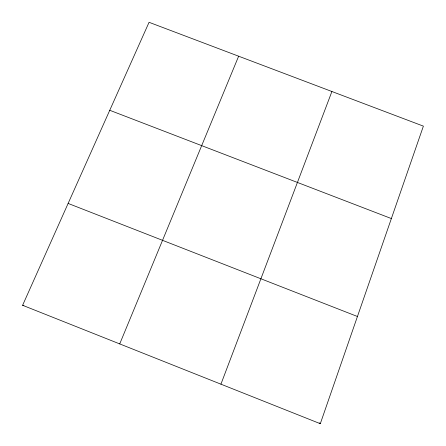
<?xml version="1.0" encoding="UTF-8"?>
<svg xmlns="http://www.w3.org/2000/svg" width="446" height="446" viewBox="0 0 446 446"><rect width="100%" height="100%" fill="white"/><g stroke="black" fill="none" stroke-linecap="round" stroke-linejoin="round"><path stroke-width="0.67" d="M320.306 423.7L423.388 126.134L149.064 22.3L22.612 305.287L320.306 423.7L319.219 422.858M220.932 384.173L331.908 91.508M119.723 343.916L238.643 56.207M22.612 305.287L23.883 305.504M109.749 110.285L391.371 218.562M68.127 203.432L357.441 316.498"/></g></svg>
